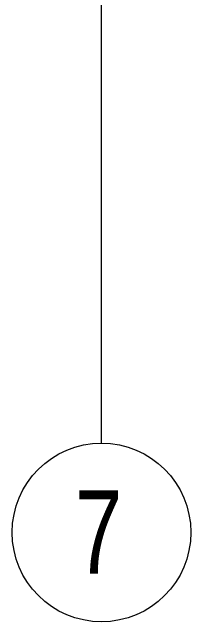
# Model space of a CAD drawing. Header units: millimetres. Extents: x -900 to 77642, y -21218 to 30657.
# Drawn here: x 4447 to 5347, y -5370 to -2299 of the extents above; entities that cross this region are included whole.
import ezdxf

# ---------------------------------------------------------------- set-up
doc = ezdxf.new("R2010")
doc.units = ezdxf.units.MM
doc.header["$LTSCALE"] = 0.9
doc.linetypes.add('Grid Line', pattern=[3.33375, 1.905, -0.47625, 0.47625, -0.47625])
doc.layers.add('E_EJES', color=8, linetype='Continuous', lineweight=9)
doc.layers.add('E_EJES-1', color=8, linetype='Grid Line', lineweight=9)
doc.styles.add('Swis721 LtCn BT', font='swisscl.ttf', dxfattribs={"height": 0.42})

# ---------------------------------------------------------------- blocks, each defined once
blk = doc.blocks.new('Grid - CNI_NOMBRE EJES-372759-_42_00m_N_E_-NIVEL-11 DOC')
at = {"layer": 'E_EJES'}
blk.add_circle((0, 0), 0.003, dxfattribs=at)

msp = doc.modelspace()

# ---------------------------------------------------------------- linework, layer by layer
at = {"layer": 'E_EJES-1'}
msp.add_line((4896.7, -4469.6), (4896.7, 29756.6), dxfattribs=at)

# ---------------------------------------------------------------- block references
at = {"layer": 'E_EJES', "xscale": 149999.9999999999, "yscale": 149999.9999999999, "zscale": 149999.9999999999}
msp.add_blockref('Grid - CNI_NOMBRE EJES-372759-_42_00m_N_E_-NIVEL-11 DOC', (4896.7, -4919.6), dxfattribs=at)

# ---------------------------------------------------------------- texts
at = {"layer": 'E_EJES', "insert": (4762.3, -4707), "char_height": 420, "width": 312.658, "attachment_point": 1, "style": 'Swis721 LtCn BT'}
msp.add_mtext('7', dxfattribs=at)

doc.saveas('drawing.dxf')
